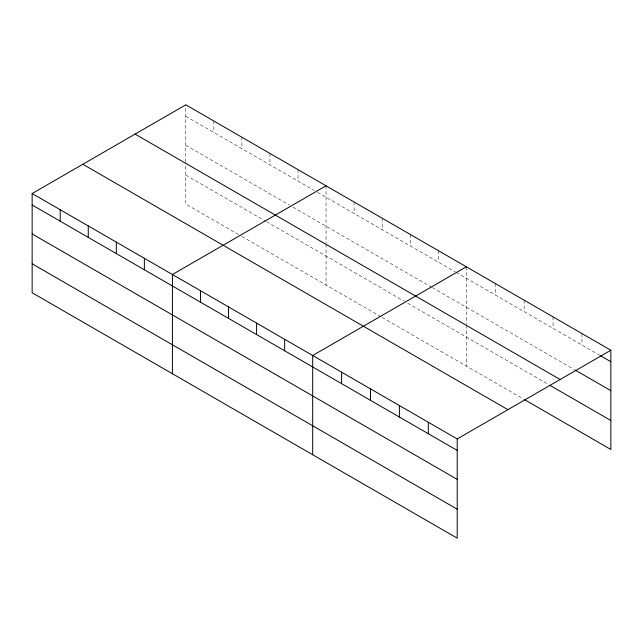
<?xml version="1.0" encoding="UTF-8"?>
<svg xmlns="http://www.w3.org/2000/svg" width="643" height="643" viewBox="0 0 643 643"><rect width="100%" height="100%" fill="white"/><g stroke="black" fill="none" stroke-linecap="round" stroke-linejoin="round"><path stroke-width="0.48" stroke-dasharray="3.21 2.41" d="M185.787 162.165L185.787 104.833M185.787 116.295L314.154 190.408M317.554 192.37L455.276 271.885M456.128 272.375L599.798 355.322M185.787 145.262L289.503 205.141M292.903 207.102L431.469 287.108M432.321 287.598L574.295 369.564M185.787 175.097L265.696 221.232M266.548 221.722L404.27 301.237M407.67 303.199L547.94 384.184M238.497 234.494L185.787 204.064L185.787 163.161M241.897 236.455L381.315 316.951M382.167 317.441L523.289 398.917M581.947 333.548L581.947 345.018M553.044 316.862L553.044 328.332M524.133 300.177L524.133 311.638M495.231 283.491L495.231 294.952M466.328 266.797L466.328 324.136M466.328 325.133L466.328 366.028M438.277 250.601L438.277 262.071M410.218 234.406L410.218 245.875M382.167 218.21L382.167 229.672M354.108 202.015L354.108 213.476M326.057 185.811L326.057 243.15M326.057 244.147L326.057 285.042M298.006 169.615L298.006 181.085M269.947 153.42L269.947 164.889M241.897 137.224L241.897 148.686M213.838 121.029L213.838 132.49"/><path stroke-width="0.96" d="M457.213 479.365L457.213 438.936L32.15 193.527L32.15 292.758L457.213 538.167L457.213 479.365L32.15 233.956M524.133 399.407L610.85 449.473L610.85 350.242L185.787 104.833L32.15 193.527M326.057 185.811L172.42 274.513L172.42 373.744M466.328 266.797L312.691 355.499L312.691 454.73M457.213 438.936L610.85 350.242M600.65 355.812L610.85 361.704M575.147 370.055L610.85 390.663M135.086 134.098L560.149 379.507M549.644 385.165L610.85 420.506M82.851 164.262L507.914 409.671M32.15 204.996L457.213 450.405M32.15 263.799L457.213 509.208M428.31 422.25L428.31 433.72M399.407 405.564L399.407 417.026M370.505 388.878L370.505 400.34M341.594 372.184L341.594 383.654M284.64 339.303L284.64 350.773M256.581 323.107L256.581 334.569M228.53 306.912L228.53 318.373M200.479 290.716L200.479 302.178M144.37 258.317L144.37 269.787M116.311 242.122L116.311 253.591M88.26 225.926L88.26 237.388M60.201 209.731L60.201 221.192"/></g></svg>
